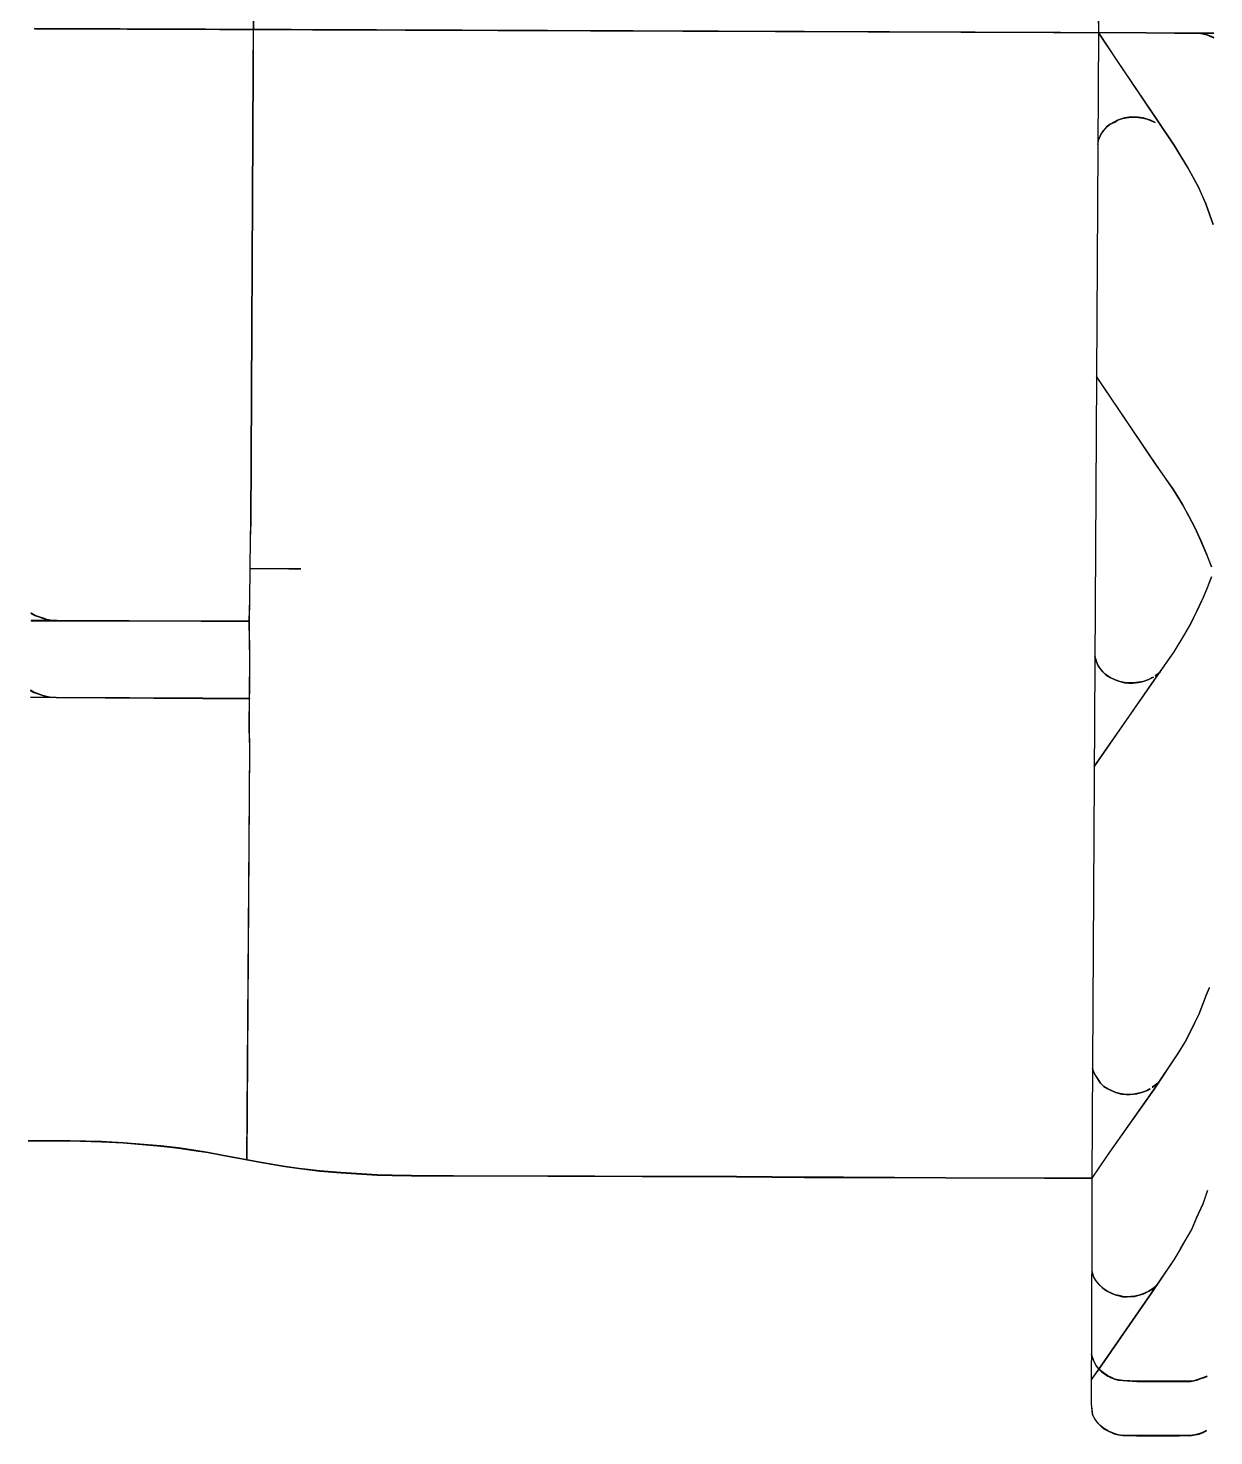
# Model space of a CAD drawing. Extents: x -35426891 to -35397092, y 11996571 to 12011386.
# Drawn here: x -35406121 to -35400325, y 11996571 to 12003456 of the extents above; entities that cross this region are included whole.
import ezdxf

# ---------------------------------------------------------------- set-up
doc = ezdxf.new("R2010")
doc.units = 0

msp = doc.modelspace()

# ---------------------------------------------------------------- linework, layer by layer
at = {"layer": 'mg_to_dxf', "color": 2}
for points in [[(-35405022, 12003257.42), (-35405021, 12003257.41), (-35405018.21, 12003634.65), (-35405019.21, 12003634.66)], [(-35400889.43, 12003616.56), (-35400890.43, 12003616.56), (-35400887.65, 12003431.42), (-35400886.65, 12003431.42)], [(-35406090.58, 12003454.19), (-35406090.58, 12003453.19), (-35400656.07, 12003432.31), (-35400656.07, 12003433.31)], [(-35400886.65, 12003431.42), (-35400887.65, 12003431.42), (-35400921.06, 11997831.26), (-35400920.06, 11997831.25)], [(-35400886.73, 12003431.7), (-35400887.56, 12003431.14), (-35400798.47, 12003297.5), (-35400797.64, 12003298.06)], [(-35400656.07, 12003433.31), (-35400656.08, 12003432.31), (-35400516.87, 12003430.92), (-35400516.86, 12003431.92)], [(-35400516.86, 12003431.92), (-35400516.87, 12003430.92), (-35400324.77, 12003430.92), (-35400324.77, 12003431.92)], [(-35400388.86, 12003429.53), (-35400388.74, 12003430.52), (-35400408.25, 12003431.92), (-35400408.32, 12003430.92)], [(-35400372.21, 12003426.75), (-35400371.98, 12003427.73), (-35400388.74, 12003430.52), (-35400388.86, 12003429.53)], [(-35400358.34, 12003422.59), (-35400358.01, 12003423.54), (-35400371.98, 12003427.73), (-35400372.21, 12003426.75)], [(-35400344.45, 12003417.04), (-35400344.06, 12003417.96), (-35400358.01, 12003423.54), (-35400358.34, 12003422.59)], [(-35400324.96, 12003408.69), (-35400324.57, 12003409.61), (-35400344.06, 12003417.96), (-35400344.45, 12003417.04)], [(-35400797.64, 12003298.06), (-35400798.47, 12003297.5), (-35400600.8, 12003003.78), (-35400599.97, 12003004.34)], [(-35405033.13, 12001035.73), (-35405032.13, 12001035.71), (-35405021, 12003257.41), (-35405022, 12003257.42)], [(-35400861.7, 12002956.43), (-35400862.49, 12002957.04), (-35400876.45, 12002937.49), (-35400875.57, 12002937)], [(-35400847.83, 12002973.07), (-35400848.52, 12002973.8), (-35400862.49, 12002957.04), (-35400861.7, 12002956.43)], [(-35400831.2, 12002985.54), (-35400831.73, 12002986.39), (-35400848.52, 12002973.8), (-35400847.83, 12002973.07)], [(-35400808.95, 12002996.66), (-35400809.44, 12002997.54), (-35400831.73, 12002986.39), (-35400831.2, 12002985.54)], [(-35400795.06, 12003005), (-35400795.49, 12003005.91), (-35400809.44, 12002997.54), (-35400808.95, 12002996.66)], [(-35400775.63, 12003011.94), (-35400775.94, 12003012.89), (-35400795.49, 12003005.91), (-35400795.06, 12003005)], [(-35400761.76, 12003016.1), (-35400761.97, 12003017.08), (-35400775.94, 12003012.89), (-35400775.63, 12003011.94)], [(-35400739.54, 12003018.88), (-35400739.64, 12003019.87), (-35400761.97, 12003017.08), (-35400761.76, 12003016.1)], [(-35400720.1, 12003020.27), (-35400720.11, 12003021.27), (-35400739.64, 12003019.87), (-35400739.54, 12003018.88)], [(-35400695.09, 12003018.88), (-35400695.01, 12003019.87), (-35400720.11, 12003021.27), (-35400720.1, 12003020.27)], [(-35400670.09, 12003016.1), (-35400669.89, 12003017.08), (-35400695.01, 12003019.87), (-35400695.09, 12003018.88)], [(-35400650.65, 12003010.55), (-35400650.35, 12003011.5), (-35400669.89, 12003017.08), (-35400670.09, 12003016.1)], [(-35400633.99, 12003004.99), (-35400633.61, 12003005.92), (-35400650.35, 12003011.5), (-35400650.65, 12003010.55)], [(-35400611.75, 12002993.87), (-35400611.3, 12002994.77), (-35400633.61, 12003005.92), (-35400633.99, 12003004.99)], [(-35400599.97, 12003004.34), (-35400600.8, 12003003.78), (-35400517.28, 12002879.89), (-35400516.45, 12002880.45)], [(-35400886.67, 12002910.64), (-35400887.63, 12002910.95), (-35400893.2, 12002887.25), (-35400892.23, 12002887.02)], [(-35400875.57, 12002937), (-35400876.45, 12002937.49), (-35400887.63, 12002910.95), (-35400886.67, 12002910.64)], [(-35400450.48, 12002769.95), (-35400449.62, 12002770.45), (-35400516.44, 12002880.43), (-35400517.29, 12002879.91)], [(-35400400.39, 12002679.5), (-35400399.49, 12002679.94), (-35400449.62, 12002770.45), (-35400450.48, 12002769.95)], [(-35400364.21, 12002596.01), (-35400363.28, 12002596.38), (-35400399.49, 12002679.94), (-35400400.39, 12002679.5)], [(-35400328.02, 12002495.8), (-35400327.08, 12002496.14), (-35400363.28, 12002596.38), (-35400364.21, 12002596.01)], [(-35400609.16, 12001322.2), (-35400608.33, 12001322.76), (-35400897.87, 12001751.51), (-35400898.7, 12001750.95)], [(-35400525.64, 12001202.49), (-35400524.8, 12001203.05), (-35400608.33, 12001322.77), (-35400609.15, 12001322.2)], [(-35400506.16, 12001171.88), (-35400505.31, 12001172.41), (-35400524.8, 12001203.05), (-35400525.64, 12001202.49)], [(-35400478.32, 12001125.96), (-35400477.46, 12001126.46), (-35400505.31, 12001172.41), (-35400506.16, 12001171.88)], [(-35400447.71, 12001070.29), (-35400446.82, 12001070.76), (-35400477.46, 12001126.46), (-35400478.32, 12001125.96)], [(-35405035.92, 12000959.18), (-35405034.92, 12000959.14), (-35405032.13, 12001035.71), (-35405033.13, 12001035.73)], [(-35400417.09, 12001011.84), (-35400416.19, 12001012.28), (-35400446.82, 12001070.76), (-35400447.71, 12001070.29)], [(-35405034.92, 12000959.16), (-35405035.92, 12000959.17), (-35405038.7, 12000661.27), (-35405037.7, 12000661.26)], [(-35400389.26, 12000950.61), (-35400388.34, 12000951.01), (-35400416.19, 12001012.28), (-35400417.09, 12001011.84)], [(-35400358.64, 12000878.24), (-35400357.71, 12000878.61), (-35400388.34, 12000951.01), (-35400389.26, 12000950.61)], [(-35400336.37, 12000821.17), (-35400335.44, 12000821.53), (-35400357.71, 12000878.61), (-35400358.64, 12000878.24)], [(-35405038.2, 12000813.5), (-35405038.21, 12000812.5), (-35404846.1, 12000811.11), (-35404846.1, 12000812.11)], [(-35404846.1, 12000812.11), (-35404846.1, 12000811.11), (-35404787.63, 12000811.11), (-35404787.63, 12000812.11)], [(-35400355.86, 12000721.31), (-35400354.93, 12000720.94), (-35400335.43, 12000772.45), (-35400336.37, 12000772.81)], [(-35400375.34, 12000674), (-35400374.42, 12000673.59), (-35400354.93, 12000720.94), (-35400355.86, 12000721.31)], [(-35405037.7, 12000661.26), (-35405038.7, 12000661.27), (-35405041.49, 12000555.47), (-35405040.49, 12000555.47)], [(-35400436.57, 12000545.96), (-35400435.69, 12000545.49), (-35400393.92, 12000631.82), (-35400394.82, 12000632.25)], [(-35400394.82, 12000632.25), (-35400393.92, 12000631.82), (-35400374.42, 12000673.59), (-35400375.34, 12000674)], [(-35406107.04, 12000594.88), (-35406107.53, 12000594.01), (-35406088.01, 12000582.86), (-35406087.59, 12000583.77)], [(-35406107.29, 12000558.76), (-35406107.29, 12000557.76), (-35405979.22, 12000557.76), (-35405979.22, 12000558.76)], [(-35406087.59, 12000583.77), (-35406088.01, 12000582.86), (-35406068.47, 12000575.88), (-35406068.15, 12000576.83)], [(-35406068.15, 12000576.83), (-35406068.47, 12000575.88), (-35406046.19, 12000568.92), (-35406045.88, 12000569.87)], [(-35406045.88, 12000569.87), (-35406046.19, 12000568.92), (-35406029.47, 12000563.34), (-35406029.2, 12000564.31)], [(-35406029.2, 12000564.31), (-35406029.47, 12000563.34), (-35406004.38, 12000557.77), (-35406004.17, 12000558.74)], [(-35405979.22, 12000558.76), (-35405979.22, 12000557.76), (-35405274.85, 12000554.97), (-35405274.85, 12000555.97)], [(-35405274.85, 12000555.97), (-35405274.85, 12000554.97), (-35405040.99, 12000554.97), (-35405040.99, 12000555.97)], [(-35405040.49, 12000555.47), (-35405041.49, 12000555.47), (-35405038.7, 12000367.54), (-35405037.7, 12000367.55)], [(-35400467.18, 12000491.69), (-35400466.32, 12000491.18), (-35400435.69, 12000545.49), (-35400436.57, 12000545.96)], [(-35400520.07, 12000405.41), (-35400519.23, 12000404.86), (-35400466.32, 12000491.18), (-35400467.18, 12000491.69)], [(-35405037.7, 12000367.55), (-35405038.7, 12000367.54), (-35405041.49, 12000030.67), (-35405040.49, 12000030.68)], [(-35400906.16, 12000384.39), (-35400907.12, 12000384.11), (-35400898.76, 12000356.24), (-35400897.81, 12000356.58)], [(-35400897.81, 12000356.58), (-35400898.76, 12000356.24), (-35400890.37, 12000336.67), (-35400889.5, 12000337.17)], [(-35400889.5, 12000337.17), (-35400890.37, 12000336.67), (-35400879.19, 12000321.31), (-35400878.4, 12000321.91)], [(-35400617.5, 12000266.21), (-35400616.68, 12000265.64), (-35400519.23, 12000404.86), (-35400520.07, 12000405.41)], [(-35400878.4, 12000321.91), (-35400879.19, 12000321.31), (-35400868.03, 12000307.35), (-35400867.29, 12000308.03)], [(-35400867.29, 12000308.03), (-35400868.03, 12000307.35), (-35400851.26, 12000291.98), (-35400850.65, 12000292.77)], [(-35400850.65, 12000292.77), (-35400851.26, 12000291.98), (-35400831.71, 12000279.41), (-35400831.23, 12000280.29)], [(-35400831.23, 12000280.29), (-35400831.71, 12000279.41), (-35400806.6, 12000268.25), (-35400806.22, 12000269.17)], [(-35400806.22, 12000269.17), (-35400806.6, 12000268.25), (-35400784.29, 12000259.88), (-35400783.99, 12000260.84)], [(-35400670.12, 12000260.84), (-35400669.86, 12000259.87), (-35400641.93, 12000269.65), (-35400642.37, 12000270.56)], [(-35400642.37, 12000270.56), (-35400641.93, 12000269.65), (-35400630.75, 12000276.64), (-35400631.28, 12000277.49)], [(-35400631.19, 12000277.53), (-35400630.84, 12000276.6), (-35400619.7, 12000280.77), (-35400620.05, 12000281.71)], [(-35400611.82, 12000288.61), (-35400611.23, 12000287.79), (-35400586.18, 12000305.89), (-35400586.76, 12000306.7)], [(-35406109.82, 12000217.64), (-35406110.32, 12000216.77), (-35406093.58, 12000207.01), (-35406093.15, 12000207.92)], [(-35406093.15, 12000207.92), (-35406093.58, 12000207.01), (-35406054.55, 12000193.07), (-35406054.22, 12000194.01)], [(-35406093.15, 12000207.92), (-35406093.58, 12000207.01), (-35406093.58, 12000207.01), (-35406093.15, 12000207.92)], [(-35400909.83, 11999844.43), (-35400909.01, 11999843.86), (-35400616.68, 12000265.64), (-35400617.5, 12000266.21)], [(-35400783.99, 12000260.84), (-35400784.29, 12000259.88), (-35400761.94, 12000254.3), (-35400761.79, 12000255.29)], [(-35400761.79, 12000255.29), (-35400761.94, 12000254.3), (-35400739.61, 12000252.9), (-35400739.58, 12000253.9)], [(-35400739.58, 12000253.9), (-35400739.61, 12000252.9), (-35400720.08, 12000252.9), (-35400720.13, 12000253.9)], [(-35400720.13, 12000253.9), (-35400720.08, 12000252.9), (-35400692.19, 12000255.69), (-35400692.33, 12000256.68)], [(-35400692.33, 12000256.68), (-35400692.19, 12000255.69), (-35400669.86, 12000259.87), (-35400670.12, 12000260.84)], [(-35406110.06, 12000184.3), (-35406110.08, 12000183.3), (-35405984.79, 12000181.91), (-35405984.78, 12000182.91)], [(-35406054.22, 12000194.01), (-35406054.55, 12000193.07), (-35406037.81, 12000187.49), (-35406037.56, 12000188.46)], [(-35406037.56, 12000188.46), (-35406037.81, 12000187.49), (-35406007.15, 12000181.91), (-35406006.97, 12000182.9)], [(-35405984.78, 12000182.91), (-35405984.79, 12000181.91), (-35405266.5, 12000177.73), (-35405266.49, 12000178.73)], [(-35405266.49, 12000178.73), (-35405266.5, 12000177.73), (-35405038.2, 12000176.34), (-35405038.2, 12000177.34)], [(-35405040.49, 12000030.68), (-35405041.49, 12000030.67), (-35405038.7, 11999937.4), (-35405037.7, 11999937.41)], [(-35405037.7, 11999937.41), (-35405038.7, 11999937.4), (-35405052.62, 11997921.74), (-35405051.62, 11997921.73)], [(-35400361.42, 11998727.91), (-35400360.49, 11998727.55), (-35400346.57, 11998762.34), (-35400347.5, 11998762.71)], [(-35400397.61, 11998633.27), (-35400396.69, 11998632.87), (-35400360.49, 11998727.55), (-35400361.42, 11998727.91)], [(-35400417.09, 11998594.31), (-35400416.19, 11998593.87), (-35400396.69, 11998632.87), (-35400397.61, 11998633.27)], [(-35400464.41, 11998499.68), (-35400463.53, 11998499.19), (-35400435.68, 11998553.5), (-35400436.58, 11998553.95)], [(-35400436.58, 11998553.95), (-35400435.68, 11998553.5), (-35400416.19, 11998593.87), (-35400417.09, 11998594.31)], [(-35400497.8, 11998445.41), (-35400496.96, 11998444.87), (-35400463.53, 11998499.19), (-35400464.41, 11998499.68)], [(-35400620.29, 11998261.67), (-35400619.46, 11998261.12), (-35400496.96, 11998444.87), (-35400497.8, 11998445.41)], [(-35400917.3, 11998367.35), (-35400918.25, 11998367.03), (-35400912.67, 11998350.29), (-35400911.75, 11998350.69)], [(-35400911.75, 11998350.69), (-35400912.67, 11998350.29), (-35400904.28, 11998334.91), (-35400903.42, 11998335.43)], [(-35400903.42, 11998335.43), (-35400904.28, 11998334.91), (-35400890.35, 11998314.02), (-35400889.51, 11998314.56)], [(-35400889.51, 11998314.56), (-35400890.35, 11998314.02), (-35400879.19, 11998295.88), (-35400878.4, 11998296.51)], [(-35400878.4, 11998296.51), (-35400879.19, 11998295.88), (-35400862.4, 11998279.09), (-35400861.79, 11998279.89)], [(-35400861.79, 11998279.89), (-35400862.4, 11998279.09), (-35400842.84, 11998267.91), (-35400842.37, 11998268.8)], [(-35400597.32, 11998295.79), (-35400597.89, 11998296.61), (-35400625.73, 11998277.12), (-35400625.16, 11998276.3)], [(-35400619.47, 11998261.11), (-35400620.29, 11998261.68), (-35400845.8, 11997942.9), (-35400844.98, 11997942.33)], [(-35400842.37, 11998268.8), (-35400842.84, 11998267.91), (-35400826.11, 11998259.55), (-35400825.69, 11998260.46)], [(-35400825.69, 11998260.46), (-35400826.11, 11998259.55), (-35400803.79, 11998249.78), (-35400803.46, 11998250.73)], [(-35400803.46, 11998250.73), (-35400803.79, 11998249.78), (-35400775.88, 11998242.81), (-35400775.69, 11998243.79)], [(-35400775.69, 11998243.79), (-35400775.88, 11998242.81), (-35400753.54, 11998240.01), (-35400753.48, 11998241.01)], [(-35400753.48, 11998241.01), (-35400753.54, 11998240.01), (-35400734, 11998240.01), (-35400734.05, 11998241.01)], [(-35400734.05, 11998241.01), (-35400734, 11998240.01), (-35400717.26, 11998241.41), (-35400717.38, 11998242.4)], [(-35400717.38, 11998242.4), (-35400717.26, 11998241.41), (-35400700.51, 11998244.2), (-35400700.72, 11998245.18)], [(-35400700.72, 11998245.18), (-35400700.51, 11998244.2), (-35400678.2, 11998249.78), (-35400678.48, 11998250.74)], [(-35400678.48, 11998250.74), (-35400678.2, 11998249.78), (-35400653.09, 11998258.15), (-35400653.48, 11998259.07)], [(-35400653.48, 11998259.07), (-35400653.09, 11998258.15), (-35400636.36, 11998266.52), (-35400636.81, 11998267.41)], [(-35406121.21, 11998014.11), (-35406121.21, 11998013.11), (-35405915.19, 11998013.11), (-35405915.18, 11998014.11)], [(-35405915.18, 11998014.11), (-35405915.19, 11998013.11), (-35405762.08, 11998008.94), (-35405762.04, 11998009.94)], [(-35405762.04, 11998009.94), (-35405762.08, 11998008.94), (-35405656.3, 11998003.37), (-35405656.23, 11998004.37)], [(-35405656.23, 11998004.37), (-35405656.3, 11998003.37), (-35405472.57, 11997988.06), (-35405472.47, 11997989.05)], [(-35405472.47, 11997989.05), (-35405472.57, 11997988.06), (-35405386.28, 11997978.32), (-35405386.15, 11997979.31)], [(-35405386.15, 11997979.31), (-35405386.28, 11997978.32), (-35405311.12, 11997967.18), (-35405310.96, 11997968.17)], [(-35405310.96, 11997968.17), (-35405311.12, 11997967.18), (-35405241.52, 11997956.05), (-35405241.35, 11997957.03)], [(-35405241.35, 11997957.03), (-35405241.52, 11997956.05), (-35405174.71, 11997943.52), (-35405174.53, 11997944.5)], [(-35405174.53, 11997944.5), (-35405174.71, 11997943.52), (-35404979.82, 11997907.33), (-35404979.65, 11997908.31)], [(-35400844.98, 11997942.33), (-35400845.8, 11997942.9), (-35400920.97, 11997831.54), (-35400920.14, 11997830.98)], [(-35404979.65, 11997908.31), (-35404979.82, 11997907.33), (-35404865.67, 11997887.84), (-35404865.51, 11997888.82)], [(-35404865.51, 11997888.82), (-35404865.67, 11997887.84), (-35404796.05, 11997878.09), (-35404795.92, 11997879.08)], [(-35404795.92, 11997879.08), (-35404796.05, 11997878.09), (-35404695.81, 11997865.56), (-35404695.71, 11997866.55)], [(-35404695.71, 11997866.55), (-35404695.81, 11997865.56), (-35404592.79, 11997857.21), (-35404592.71, 11997858.2)], [(-35404592.71, 11997858.2), (-35404592.79, 11997857.21), (-35404414.59, 11997846.07), (-35404414.55, 11997847.07)], [(-35404414.55, 11997847.07), (-35404414.59, 11997846.07), (-35404342.19, 11997844.68), (-35404342.17, 11997845.68)], [(-35404342.17, 11997845.68), (-35404342.19, 11997844.68), (-35404247.53, 11997843.28), (-35404247.52, 11997844.28)], [(-35404247.52, 11997844.28), (-35404247.53, 11997843.28), (-35404041.51, 11997841.89), (-35404041.5, 11997842.89)], [(-35402657.82, 11997837.72), (-35402657.82, 11997838.72), (-35404041.5, 11997842.89), (-35404041.5, 11997841.89)], [(-35402485.21, 11997836.32), (-35402485.2, 11997837.32), (-35402657.82, 11997838.72), (-35402657.82, 11997837.72)], [(-35402326.52, 11997834.93), (-35402326.51, 11997835.93), (-35402485.2, 11997837.32), (-35402485.21, 11997836.32)], [(-35402134.41, 11997834.93), (-35402134.41, 11997835.93), (-35402326.51, 11997835.93), (-35402326.52, 11997834.93)], [(-35401636.07, 11997832.15), (-35401636.06, 11997833.15), (-35402134.41, 11997835.93), (-35402134.41, 11997834.93)], [(-35401151.64, 11997830.76), (-35401151.63, 11997831.76), (-35401636.06, 11997833.15), (-35401636.07, 11997832.15)], [(-35400920.56, 11997830.76), (-35400920.56, 11997831.76), (-35401151.64, 11997831.76), (-35401151.64, 11997830.76)], [(-35400920.06, 11997831.25), (-35400921.06, 11997831.26), (-35400921.06, 11997576.51), (-35400920.06, 11997576.51)], [(-35400378.13, 11997706.16), (-35400377.2, 11997705.79), (-35400354.92, 11997769.84), (-35400355.86, 11997770.17)], [(-35400408.75, 11997639.36), (-35400407.83, 11997638.95), (-35400377.2, 11997705.79), (-35400378.13, 11997706.16)], [(-35400433.79, 11997580.91), (-35400432.9, 11997580.47), (-35400407.83, 11997638.95), (-35400408.75, 11997639.36)], [(-35400920.06, 11997576.51), (-35400921.06, 11997576.51), (-35400923.84, 11996727.34), (-35400922.84, 11996727.4)], [(-35400486.67, 11997489.07), (-35400485.81, 11997488.56), (-35400432.9, 11997580.47), (-35400433.79, 11997580.91)], [(-35400520.07, 11997432.01), (-35400519.23, 11997431.47), (-35400485.81, 11997488.56), (-35400486.67, 11997489.07)], [(-35400631.43, 11997267.76), (-35400630.6, 11997267.2), (-35400519.23, 11997431.47), (-35400520.07, 11997432.01)], [(-35400920.08, 11997376.2), (-35400921.04, 11997375.92), (-35400912.66, 11997346.61), (-35400911.75, 11997347.04)], [(-35400911.75, 11997347.04), (-35400912.66, 11997346.61), (-35400901.48, 11997329.83), (-35400900.66, 11997330.41)], [(-35400900.66, 11997330.41), (-35400901.48, 11997329.83), (-35400887.52, 11997311.69), (-35400886.78, 11997312.37)], [(-35400886.78, 11997312.37), (-35400887.52, 11997311.69), (-35400870.78, 11997296.34), (-35400870.11, 11997297.09)], [(-35400622.97, 11997291.54), (-35400622.35, 11997290.75), (-35400602.83, 11997308.88), (-35400603.51, 11997309.61)], [(-35400887.56, 11996897.48), (-35400886.74, 11996896.91), (-35400630.6, 11997267.2), (-35400631.43, 11997267.76)], [(-35400870.11, 11997297.09), (-35400870.78, 11997296.34), (-35400859.6, 11997286.56), (-35400859.01, 11997287.38)], [(-35400859.01, 11997287.38), (-35400859.6, 11997286.56), (-35400842.84, 11997276.79), (-35400842.37, 11997277.67)], [(-35400842.37, 11997277.67), (-35400842.84, 11997276.79), (-35400826.11, 11997268.42), (-35400825.69, 11997269.33)], [(-35400825.69, 11997269.33), (-35400826.11, 11997268.42), (-35400806.56, 11997260.04), (-35400806.26, 11997261)], [(-35400806.26, 11997261), (-35400806.56, 11997260.04), (-35400787.04, 11997255.86), (-35400786.81, 11997256.83)], [(-35400786.81, 11997256.83), (-35400787.04, 11997255.86), (-35400770.29, 11997251.67), (-35400770.14, 11997252.66)], [(-35400770.14, 11997252.66), (-35400770.29, 11997251.67), (-35400747.94, 11997250.28), (-35400747.95, 11997251.28)], [(-35400747.95, 11997251.28), (-35400747.94, 11997250.28), (-35400711.67, 11997253.07), (-35400711.83, 11997254.06)], [(-35400711.83, 11997254.06), (-35400711.67, 11997253.07), (-35400689.34, 11997258.65), (-35400689.61, 11997259.61)], [(-35400689.61, 11997259.61), (-35400689.34, 11997258.65), (-35400667.02, 11997265.62), (-35400667.39, 11997266.55)], [(-35400667.39, 11997266.55), (-35400667.02, 11997265.62), (-35400641.9, 11997278.18), (-35400642.4, 11997279.05)], [(-35400642.4, 11997279.05), (-35400641.9, 11997278.18), (-35400622.35, 11997290.75), (-35400622.97, 11997291.54)], [(-35400922.87, 11996971.14), (-35400923.82, 11996970.82), (-35400912.67, 11996937.38), (-35400911.74, 11996937.76)], [(-35400923.75, 11996845.98), (-35400922.93, 11996845.41), (-35400886.74, 11996896.91), (-35400887.56, 11996897.49)], [(-35400911.74, 11996937.76), (-35400912.67, 11996937.38), (-35400901.49, 11996915.03), (-35400900.64, 11996915.56)], [(-35400900.64, 11996915.56), (-35400901.49, 11996915.03), (-35400887.52, 11996896.86), (-35400886.78, 11996897.54)], [(-35400886.78, 11996897.54), (-35400887.52, 11996896.86), (-35400873.54, 11996884.28), (-35400872.92, 11996885.06)], [(-35400872.92, 11996885.06), (-35400873.54, 11996884.28), (-35400859.59, 11996874.51), (-35400859.03, 11996875.34)], [(-35400859.03, 11996875.34), (-35400859.59, 11996874.51), (-35400842.86, 11996863.36), (-35400842.35, 11996864.22)], [(-35400842.35, 11996864.22), (-35400842.86, 11996863.36), (-35400826.11, 11996854.98), (-35400825.69, 11996855.89)], [(-35400825.69, 11996855.89), (-35400826.11, 11996854.98), (-35400809.35, 11996848), (-35400809.04, 11996848.95)], [(-35400809.04, 11996848.95), (-35400809.35, 11996848), (-35400792.58, 11996843.81), (-35400792.4, 11996844.79)], [(-35400792.4, 11996844.79), (-35400792.58, 11996843.81), (-35400770.26, 11996841.02), (-35400770.17, 11996842.02)], [(-35400770.17, 11996842.02), (-35400770.26, 11996841.02), (-35400700.65, 11996836.84), (-35400700.59, 11996837.84)], [(-35400700.62, 11996837.84), (-35400700.62, 11996836.84), (-35400494.59, 11996836.84), (-35400494.59, 11996837.84)], [(-35400494.59, 11996837.84), (-35400494.59, 11996836.84), (-35400438.87, 11996836.84), (-35400438.95, 11996837.84)], [(-35400438.95, 11996837.84), (-35400438.87, 11996836.84), (-35400422.1, 11996839.64), (-35400422.32, 11996840.61)], [(-35400422.32, 11996840.61), (-35400422.1, 11996839.64), (-35400402.56, 11996845.22), (-35400402.88, 11996846.17)], [(-35400402.88, 11996846.17), (-35400402.56, 11996845.22), (-35400388.63, 11996850.79), (-35400388.96, 11996851.73)], [(-35400388.96, 11996851.73), (-35400388.63, 11996850.79), (-35400374.71, 11996854.97), (-35400375.05, 11996855.91)], [(-35400375.05, 11996855.91), (-35400374.71, 11996854.97), (-35400357.98, 11996861.94), (-35400358.37, 11996862.86)], [(-35400922.84, 11996727.4), (-35400923.84, 11996727.34), (-35400918.26, 11996675.72), (-35400917.29, 11996676.01)], [(-35400917.29, 11996676.01), (-35400918.26, 11996675.72), (-35400907.07, 11996653.33), (-35400906.21, 11996653.85)], [(-35400906.21, 11996653.85), (-35400907.07, 11996653.33), (-35400895.89, 11996637.96), (-35400895.11, 11996638.6)], [(-35400895.11, 11996638.6), (-35400895.89, 11996637.96), (-35400881.94, 11996622.61), (-35400881.23, 11996623.32)], [(-35400881.23, 11996623.32), (-35400881.94, 11996622.61), (-35400865.17, 11996607.25), (-35400864.58, 11996608.06)], [(-35400864.58, 11996608.06), (-35400865.17, 11996607.25), (-35400840.04, 11996593.29), (-35400839.6, 11996594.18)], [(-35400839.6, 11996594.18), (-35400840.04, 11996593.29), (-35400812.15, 11996580.74), (-35400811.81, 11996581.68)], [(-35400811.81, 11996581.68), (-35400812.15, 11996580.74), (-35400792.59, 11996575.15), (-35400792.39, 11996576.13)], [(-35400792.39, 11996576.13), (-35400792.59, 11996575.15), (-35400770.25, 11996572.36), (-35400770.18, 11996573.35)], [(-35400770.18, 11996573.35), (-35400770.25, 11996572.36), (-35400703.41, 11996570.96), (-35400703.39, 11996571.96)], [(-35400703.4, 11996571.96), (-35400703.4, 11996570.96), (-35400494.58, 11996570.96), (-35400494.61, 11996571.96)], [(-35400494.61, 11996571.96), (-35400494.58, 11996570.96), (-35400463.97, 11996572.35), (-35400463.97, 11996573.36)], [(-35400463.97, 11996573.36), (-35400463.97, 11996572.35), (-35400441.67, 11996570.96), (-35400441.72, 11996571.97)], [(-35400441.72, 11996571.97), (-35400441.67, 11996570.96), (-35400416.55, 11996575.15), (-35400416.73, 11996576.13)], [(-35400416.73, 11996576.13), (-35400416.55, 11996575.15), (-35400397, 11996579.34), (-35400397.3, 11996580.29)], [(-35400397.3, 11996580.29), (-35400397, 11996579.34), (-35400380.24, 11996586.32), (-35400380.66, 11996587.23)], [(-35400380.66, 11996587.23), (-35400380.24, 11996586.32), (-35400360.74, 11996596.07), (-35400361.18, 11996596.97)]]:
    msp.add_3dface(points, dxfattribs=at)

doc.saveas('drawing.dxf')
